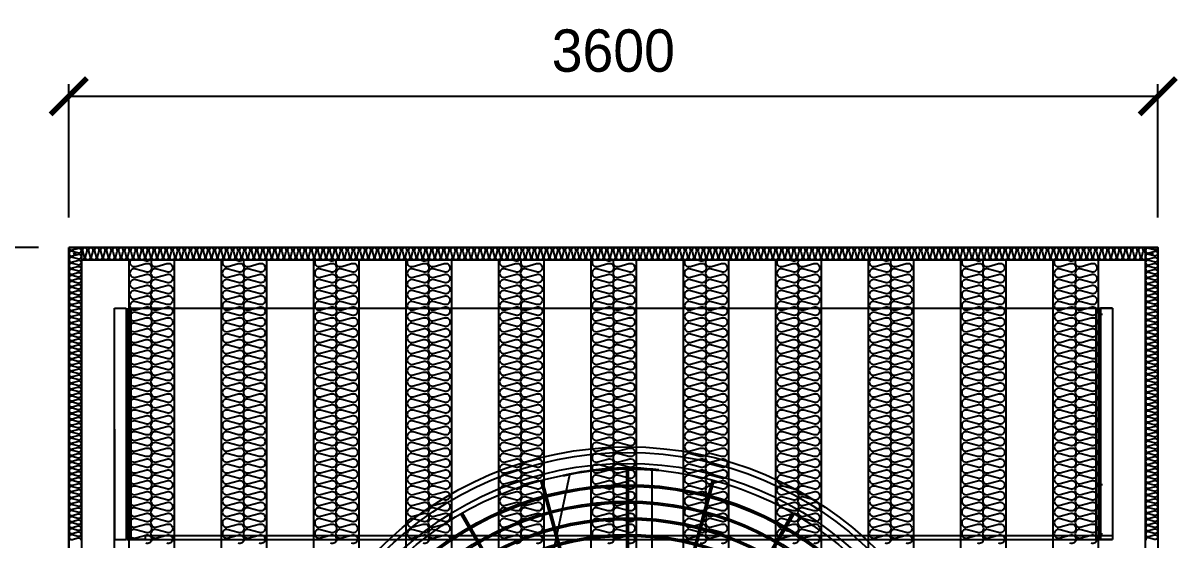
# Model space of a CAD drawing. Header units: millimetres. Extents: x 2113 to 34376, y 2901 to 25715.
# Drawn here: x 5467 to 9285, y 13500 to 15209 of the extents above; entities that cross this region are included whole.
import ezdxf

# ---------------------------------------------------------------- set-up
doc = ezdxf.new("R2010")
doc.units = ezdxf.units.MM
doc.linetypes.add('CENTER', pattern=[2, 1.25, -0.25, 0.25, -0.25])
doc.linetypes.add('HIDDEN', pattern=[0.375, 0.25, -0.125])
for name, color, linetype in [('center', 1, 'CENTER'), ('LINE', 7, 'Continuous'), ('SMS', 220, 'Continuous'), ('냉각탑', 4, 'Continuous'), ('냉각탑_dim', 1, 'Continuous'), ('숨은선', 5, 'HIDDEN')]:
    doc.layers.add(name, color=color, linetype=linetype)
doc.styles.add('HY울릉도L', font='')
doc.styles.get('HY울릉도L').set_extended_font_data('HY울릉도L')
doc.dimstyles.new('성지DIM', dxfattribs={"dimtxt": 3.5, "dimasz": 3, "dimexe": 1, "dimexo": 2.5, "dimgap": 2, "dimtad": 1, "dimdec": 0, "dimzin": 3, "dimdsep": 46, "dimtxsty": 'HY울릉도L', "dimblk": 'ARCHTICK', "dimcen": -2, "dimclrd": 256, "dimclre": 256, "dimclrt": 7, "dimadec": 0, "dimazin": 0, "dimtfac": 1, "dimtdec": 0, "dimtofl": 0, "dimtmove": 0, "dimatfit": 3, "dimfxl": 1, "dimtolj": 1, "dimtzin": 0, "dimlwe": -1, "dimarcsym": 0})

# ---------------------------------------------------------------- blocks, each defined once
blk = doc.blocks.new('_ArchTick')
at = {"color": 0, "linetype": 'ByBlock', "const_width": 0.15}
blk.add_lwpolyline([(-0.5, -0.5), (0.5, 0.5)], dxfattribs=at)
blk = doc.blocks.new('*D473')
at = {"layer": 'Defpoints', "color": 0, "transparency": 16777216}
for p in [(9218.3, 14967.3), (5618.5, 14466.8), (9218.3, 14466.8)]:
    blk.add_point(p, dxfattribs=at)
at = {"layer": '냉각탑_dim', "transparency": 16777216}
for p, q in [((5618.5, 14566.8), (5618.5, 15007.3)), ((9218.3, 14566.8), (9218.3, 15007.3))]:
    blk.add_line(p, q, dxfattribs=at)
at = {"layer": '냉각탑_dim', "lineweight": -2, "transparency": 16777216}
blk.add_line((5618.5, 14967.3), (9218.3, 14967.3), dxfattribs=at)
at = {"layer": '냉각탑_dim', "lineweight": -2, "transparency": 16777216, "xscale": 120, "yscale": 120, "zscale": 120, "rotation": 180}
blk.add_blockref('_ArchTick', (5618.5, 14967.3), dxfattribs=at)
at = {"layer": '냉각탑_dim', "lineweight": -2, "transparency": 16777216, "xscale": 120, "yscale": 120, "zscale": 120}
blk.add_blockref('_ArchTick', (9218.3, 14967.3), dxfattribs=at)
at = {"layer": '냉각탑_dim', "color": 7, "transparency": 16777216, "insert": (7418.4, 15117.3), "char_height": 140, "attachment_point": 5, "style": 'HY울릉도L'}
blk.add_mtext('\\A1;3600', dxfattribs=at)
blk = doc.blocks.new('*D477')
at = {"layer": 'Defpoints', "color": 0, "transparency": 16777216}
for p in [(4961.3, 14466.8), (5618.5, 14466.8), (5618.5, 10866.8)]:
    blk.add_point(p, dxfattribs=at)
at = {"layer": '냉각탑_dim', "transparency": 16777216}
for p, q in [((5518.5, 14466.8), (4921.3, 14466.8)), ((5518.5, 10866.8), (4921.3, 10866.8))]:
    blk.add_line(p, q, dxfattribs=at)
at = {"layer": '냉각탑_dim', "lineweight": -2, "transparency": 16777216}
blk.add_line((4961.3, 10866.8), (4961.3, 14466.8), dxfattribs=at)
at = {"layer": '냉각탑_dim', "lineweight": -2, "transparency": 16777216, "xscale": 120, "yscale": 120, "zscale": 120}
for p, rotation in [((4961.3, 14466.8), 90), ((4961.3, 10866.8), 270)]:
    blk.add_blockref('_ArchTick', p, dxfattribs=dict(at, rotation=rotation))
at = {"layer": '냉각탑_dim', "color": 7, "transparency": 16777216, "insert": (4811.3, 12666.8), "char_height": 140, "attachment_point": 5, "rotation": 90, "style": 'HY울릉도L'}
blk.add_mtext('\\A1;3600', dxfattribs=at)
blk = doc.blocks.new('A$C1FB73ED1')
for p, q in [((1277, 1342.9), (1277, 2480)), ((1283, 1342.9), (1283, 2480)), ((1260.8, 1340), (966.5, 2438.3)), ((1266.6, 1341.6), (972.3, 2439.9)), ((1293.4, 1341.6), (1587.7, 2439.9)), ((1299.2, 1340), (1593.5, 2438.3)), ((1245.9, 1333), (677.4, 2317.7)), ((1251.1, 1336), (682.6, 2320.7)), ((1308.9, 1336), (1877.4, 2320.7)), ((1314.1, 1333), (1882.6, 2317.7))]:
    blk.add_line(p, q)
for radius in [1280, 1260, 1220, 1200]:
    blk.add_circle((1280, 1280), radius)
at = {"ltscale": 5}
for radius in [1143, 1137, 1083, 1077, 1023, 1017, 963, 957]:
    blk.add_circle((1280, 1280), radius, dxfattribs=at)
at = {"layer": 'LINE', "color": 7}
for p, q in [((1368.2, 2477.5), (1368.2, 1567)), ((985.2, 2053.4), (1071.5, 2459.4))]:
    blk.add_line(p, q, dxfattribs=at)
for radius, start, end in [(1000, 83.5007, 103.4595), (998, 83.4876, 103.487)]:
    blk.add_arc((1280, 1483.4), radius, start, end, dxfattribs=at)
blk = doc.blocks.new('SP전면')
at = {"color": 7}
for p, q in [((31549.2, -80510.4), (31549.2, -83988.4)), ((31699.2, -80510.4), (31699.2, -83988.4))]:
    blk.add_line(p, q, dxfattribs=at)
at = {"layer": 'SMS', "color": 5}
for points in [[(31554.8, -80510.4, 0.686718), (31572.7, -80530.4), (31605.6, -80521.5, -0.524856), (31625.1, -80534.9, -0.524856), (31605.6, -80548.3), (31572.7, -80539.4, 1.449198), (31572.7, -80566.3), (31605.6, -80557.4, -0.524856), (31625.1, -80570.8, -0.524856), (31605.6, -80584.2), (31572.7, -80575.3, 1.449198), (31572.7, -80602.2), (31605.6, -80593.3, -0.524856), (31625.1, -80606.7, -0.524856), (31605.6, -80620.1), (31572.7, -80611.2, 1.449198), (31572.7, -80638.1), (31605.6, -80629.2, -0.524856), (31625.1, -80642.6, -0.524856), (31605.6, -80656.1), (31572.7, -80647.2, 1.449198), (31572.7, -80674), (31605.6, -80665.1, -0.524856), (31625.1, -80678.5, -0.524856), (31605.6, -80692), (31572.7, -80683.1, 1.449198), (31572.7, -80709.9), (31605.6, -80701, -0.524856), (31625.1, -80714.4, -0.524856), (31605.6, -80727.9), (31572.7, -80719, 1.449198), (31572.7, -80745.8), (31605.6, -80736.9, -0.524856), (31625.1, -80750.4, -0.524856), (31605.6, -80763.8), (31572.7, -80754.9, 1.449198), (31572.7, -80781.7), (31605.6, -80772.8, -0.524856), (31625.1, -80786.3, -0.524856), (31605.6, -80799.7), (31572.7, -80790.8, 1.449198), (31572.7, -80817.7), (31605.6, -80808.7, -0.524856), (31625.1, -80822.2, -0.524856), (31605.6, -80835.6), (31572.7, -80826.7, 1.449198), (31572.7, -80853.6), (31605.6, -80844.7, -0.524856), (31625.1, -80858.1, -0.524856), (31605.6, -80871.5), (31572.7, -80862.6, 1.449198), (31572.7, -80889.5), (31605.6, -80880.6, -0.524856), (31625.1, -80894, -0.524856), (31605.6, -80907.4), (31572.7, -80898.5, 1.449198), (31572.7, -80925.4), (31605.6, -80916.5, -0.524856), (31625.1, -80929.9, -0.524856), (31605.6, -80943.3), (31572.7, -80934.4, 1.449198), (31572.7, -80961.3), (31605.6, -80952.4, -0.524856), (31625.1, -80965.8, -0.524856), (31605.6, -80979.2), (31572.7, -80970.3, 1.449198), (31572.7, -80997.2), (31605.6, -80988.3, -0.524856), (31625.1, -81001.7, -0.524856), (31605.6, -81015.2), (31572.7, -81006.3, 1.449198), (31572.7, -81033.1), (31605.6, -81024.2, -0.524856), (31625.1, -81037.6, -0.524856), (31605.6, -81051.1), (31572.7, -81042.2, 1.449198), (31572.7, -81069), (31605.6, -81060.1, -0.524856), (31625.1, -81073.5, -0.524856), (31605.6, -81087), (31572.7, -81078.1, 1.449198), (31572.7, -81104.9), (31605.6, -81096, -0.524856), (31625.1, -81109.5, -0.524856), (31605.6, -81122.9), (31572.7, -81114, 1.449198), (31572.7, -81140.8), (31605.6, -81131.9, -0.524856), (31625.1, -81145.4, -0.524856), (31605.6, -81158.8), (31572.7, -81149.9, 1.449198), (31572.7, -81176.8), (31605.6, -81167.8, -0.524856), (31625.1, -81181.3, -0.524856), (31605.6, -81194.7), (31572.7, -81185.8, 1.449198), (31572.7, -81212.7), (31605.6, -81203.8, -0.524856), (31625.1, -81217.2, -0.524856), (31605.6, -81230.6), (31572.7, -81221.7, 1.449198), (31572.7, -81248.6), (31605.6, -81239.7, -0.524856), (31625.1, -81253.1, -0.524856), (31605.6, -81266.5), (31572.7, -81257.6, 1.449198), (31572.7, -81284.5), (31605.6, -81275.6, -0.524856), (31625.1, -81289, -0.524856), (31605.6, -81302.4), (31572.7, -81293.5, 1.449198), (31572.7, -81320.4), (31605.6, -81311.5, -0.524856), (31625.1, -81324.9, -0.417249), (31610.6, -81339.3)], [(31618, -80510.4, -0.259641), (31604.1, -80512.4), (31596.6, -80510.4)], [(31624.5, -80510.4, 0.686718), (31642.3, -80530.4), (31675.2, -80521.5, -0.524856), (31694.7, -80534.9, -0.524856), (31675.2, -80548.3), (31642.3, -80539.4, 1.449198), (31642.3, -80566.3), (31675.2, -80557.4, -0.524856), (31694.7, -80570.8, -0.524856), (31675.2, -80584.2), (31642.3, -80575.3, 1.449198), (31642.3, -80602.2), (31675.2, -80593.3, -0.524856), (31694.7, -80606.7, -0.524856), (31675.2, -80620.1), (31642.3, -80611.2, 1.449198), (31642.3, -80638.1), (31675.2, -80629.2, -0.524856), (31694.7, -80642.6, -0.524856), (31675.2, -80656.1), (31642.3, -80647.2, 1.449198), (31642.3, -80674), (31675.2, -80665.1, -0.524856), (31694.7, -80678.5, -0.524856), (31675.2, -80692), (31642.3, -80683.1, 1.449198), (31642.3, -80709.9), (31675.2, -80701, -0.524856), (31694.7, -80714.4, -0.524856), (31675.2, -80727.9), (31642.3, -80719, 1.449198), (31642.3, -80745.8), (31675.2, -80736.9, -0.524856), (31694.7, -80750.4, -0.524856), (31675.2, -80763.8), (31642.3, -80754.9, 1.449198), (31642.3, -80781.7), (31675.2, -80772.8, -0.524856), (31694.7, -80786.3, -0.524856), (31675.2, -80799.7), (31642.3, -80790.8, 1.449198), (31642.3, -80817.7), (31675.2, -80808.7, -0.524856), (31694.7, -80822.2, -0.524856), (31675.2, -80835.6), (31642.3, -80826.7, 1.449198), (31642.3, -80853.6), (31675.2, -80844.7, -0.524856), (31694.7, -80858.1, -0.524856), (31675.2, -80871.5), (31642.3, -80862.6, 1.449198), (31642.3, -80889.5), (31675.2, -80880.6, -0.524856), (31694.7, -80894, -0.524856), (31675.2, -80907.4), (31642.3, -80898.5, 1.449198), (31642.3, -80925.4), (31675.2, -80916.5, -0.524856), (31694.7, -80929.9, -0.524856), (31675.2, -80943.3), (31642.3, -80934.4, 1.449198), (31642.3, -80961.3), (31675.2, -80952.4, -0.524856), (31694.7, -80965.8, -0.524856), (31675.2, -80979.2), (31642.3, -80970.3, 1.449198), (31642.3, -80997.2), (31675.2, -80988.3, -0.524856), (31694.7, -81001.7, -0.524856), (31675.2, -81015.2), (31642.3, -81006.3, 1.449198), (31642.3, -81033.1), (31675.2, -81024.2, -0.524856), (31694.7, -81037.6, -0.524856), (31675.2, -81051.1), (31642.3, -81042.2, 1.449198), (31642.3, -81069), (31675.2, -81060.1, -0.524856), (31694.7, -81073.5, -0.524856), (31675.2, -81087), (31642.3, -81078.1, 1.449198), (31642.3, -81104.9), (31675.2, -81096, -0.524856), (31694.7, -81109.5, -0.524856), (31675.2, -81122.9), (31642.3, -81114, 1.449198), (31642.3, -81140.8), (31675.2, -81131.9, -0.524856), (31694.7, -81145.4, -0.524856), (31675.2, -81158.8), (31642.3, -81149.9, 1.449198), (31642.3, -81176.8), (31675.2, -81167.8, -0.524856), (31694.7, -81181.3, -0.524856), (31675.2, -81194.7), (31642.3, -81185.8, 1.449198), (31642.3, -81212.7), (31675.2, -81203.8, -0.524856), (31694.7, -81217.2, -0.524856), (31675.2, -81230.6), (31642.3, -81221.7, 1.449198), (31642.3, -81248.6), (31675.2, -81239.7, -0.524856), (31694.7, -81253.1, -0.524856), (31675.2, -81266.5), (31642.3, -81257.6, 1.449198), (31642.3, -81284.5), (31675.2, -81275.6, -0.524856), (31694.7, -81289, -0.524856), (31675.2, -81302.4), (31642.3, -81293.5, 1.449198), (31642.3, -81320.4), (31675.2, -81311.5, -0.524856), (31694.7, -81324.9, -0.417249), (31680.2, -81339.3)], [(31553.7, -81310.6, 0.446849), (31572.7, -81320.4), (31605.6, -81311.5, -0.524856), (31625.1, -81324.9, -0.524856), (31605.6, -81338.3), (31572.7, -81329.4, 1.449198), (31572.7, -81356.3), (31605.6, -81347.4, -0.524856), (31625.1, -81360.8, -0.524856), (31605.6, -81374.3), (31572.7, -81365.4, 1.449198), (31572.7, -81392.2), (31605.6, -81383.3, -0.524856), (31625.1, -81396.7, -0.524856), (31605.6, -81410.2), (31572.7, -81401.3, 1.449198), (31572.7, -81428.1), (31605.6, -81419.2, -0.524856), (31625.1, -81432.6, -0.524856), (31605.6, -81446.1)], [(31623.3, -81310.6, 0.446849), (31642.3, -81320.4), (31675.2, -81311.5, -0.524856), (31694.7, -81324.9, -0.524856), (31675.2, -81338.3), (31642.3, -81329.4, 1.449198), (31642.3, -81356.3), (31675.2, -81347.4, -0.524856), (31694.7, -81360.8, -0.524856), (31675.2, -81374.3), (31642.3, -81365.4, 1.449198), (31642.3, -81392.2), (31675.2, -81383.3, -0.524856), (31694.7, -81396.7, -0.524856), (31675.2, -81410.2), (31642.3, -81401.3, 1.449198), (31642.3, -81428.1), (31675.2, -81419.2, -0.524856), (31694.7, -81432.6, -0.524856), (31675.2, -81446.1)]]:
    blk.add_lwpolyline(points, format="xyb", dxfattribs=at)
blk = doc.blocks.new('3')
for p, q in [((8373.5, 14466.8), (5618.5, 14466.8)), ((5618.5, 14466.8), (5618.5, 10866.8)), ((5809.8, 14466.8), (9068.3, 14466.8)), ((8373.5, 14466.8), (9218.5, 14466.8)), ((9218.5, 14466.8), (9218.5, 10866.8)), ((5769.4, 14266.8), (5807.9, 14266.8)), ((5807.9, 14266.8), (5807.9, 13501.2)), ((5809.8, 14266.8), (5809.8, 13501.2)), ((5823.8, 14266.8), (5823.8, 13501.2)), ((5823.8, 14266.8), (9068.3, 14266.8)), ((9012.9, 14266.8), (9012.9, 13501.2)), ((9027, 14266.8), (9027, 13501.2)), ((9028.9, 14266.8), (9028.9, 13501.2)), ((9068.3, 14266.8), (9028.9, 14266.8)), ((9068.3, 14266.8), (9068.3, 13501.2)), ((5769.4, 13866.8), (5769.4, 13501.2)), ((5870.7, 13515.3), (9068.3, 13515.3)), ((5870.7, 13515.3), (5870.7, 13501.2)), ((5769.4, 13501.2), (5807.9, 13501.2)), ((5809.8, 13501.2), (9068.3, 13501.2)), ((5823.8, 13503.1), (5870.7, 13503.1)), ((9068.3, 13501.2), (9028.9, 13501.2))]:
    blk.add_line(p, q)
at = {"color": 7}
for p, q in [((5618.5, 14466.8), (8373.5, 14466.8)), ((5618.5, 14466.8), (5618.5, 10866.8)), ((5660.5, 14466.8), (5660.5, 10946.8)), ((9218.5, 14466.8), (8373.5, 14466.8)), ((9176.5, 14466.8), (9176.5, 10946.8)), ((9218.5, 14466.8), (9218.5, 10866.8)), ((9176.5, 14424.8), (5660.5, 14424.8))]:
    blk.add_line(p, q, dxfattribs=at)
at = {"ltscale": 500, "elevation": 0}
blk.add_lwpolyline([(5618.5, 14466.8), (9218.3, 14466.8), (9218.3, 10866.8), (5618.5, 10866.8)], close=True, dxfattribs=at)
for centre in [(5638.5, 14446.8), (9198.5, 14446.8)]:
    blk.add_circle(centre, 3)
at = {"layer": 'center'}
for p, q in [((9019.1, 14247.2), (9035, 14247.2)), ((9019.1, 13684), (9035, 13684)), ((9019.1, 13520.9), (9035, 13520.9))]:
    blk.add_line(p, q, dxfattribs=at)
at = {"layer": 'SMS', "color": 5, "elevation": 0}
for points in [[(5621.5, 14461.5, 0.310202), (5630.3, 14459.3), (5648.6, 14464.3, -0.524856), (5659.4, 14456.8, -0.524856), (5648.6, 14449.4), (5630.3, 14454.3, 1.449198), (5630.3, 14439.4), (5648.6, 14444.3, -0.524856), (5659.4, 14436.9, -0.524856), (5648.6, 14429.4), (5630.3, 14434.4, 1.449198), (5630.3, 14419.4), (5648.6, 14424.4, -0.524856), (5659.4, 14416.9, -0.417249), (5651.3, 14408.9)], [(6088.3, 14465.6, 0.446849), (6082.8, 14455.1), (6087.7, 14436.8, -0.524856), (6080.3, 14426, -0.524856), (6072.8, 14436.8), (6077.8, 14455.1, 1.449198), (6062.8, 14455.1), (6067.8, 14436.8, -0.524856), (6060.3, 14426, -0.524856), (6052.9, 14436.8), (6057.8, 14455.1, 1.449198), (6042.9, 14455.1), (6047.8, 14436.8, -0.524856), (6040.4, 14426, -0.524856), (6032.9, 14436.8), (6037.9, 14455.1, 1.449198), (6022.9, 14455.1), (6027.9, 14436.8, -0.524856), (6020.4, 14426, -0.524856), (6013, 14436.8), (6017.9, 14455.1, 1.449198), (6003, 14455.1), (6007.9, 14436.8, -0.524856), (6000.5, 14426, -0.524856), (5993, 14436.8), (5998, 14455.1, 1.449198), (5983, 14455.1), (5988, 14436.8, -0.524856), (5980.5, 14426, -0.524856), (5973.1, 14436.8), (5978, 14455.1, 1.449198), (5963.1, 14455.1), (5968, 14436.8, -0.524856), (5960.6, 14426, -0.524856), (5953.1, 14436.8), (5958.1, 14455.1, 1.449198), (5943.1, 14455.1), (5948.1, 14436.8, -0.524856), (5940.6, 14426, -0.524856), (5933.2, 14436.8), (5938.1, 14455.1, 1.449198), (5923.2, 14455.1), (5928.1, 14436.8, -0.524856), (5920.7, 14426, -0.524856), (5913.2, 14436.8), (5918.2, 14455.1, 1.449198), (5903.2, 14455.1), (5908.2, 14436.8, -0.524856), (5900.7, 14426, -0.524856), (5893.3, 14436.8), (5898.2, 14455.1, 1.449198), (5883.3, 14455.1), (5888.2, 14436.8, -0.524856), (5880.8, 14426, -0.524856), (5873.3, 14436.8), (5878.3, 14455.1, 1.449198), (5863.3, 14455.1), (5868.3, 14436.8, -0.524856), (5860.8, 14426, -0.524856), (5853.4, 14436.8), (5858.3, 14455.1, 1.449198), (5843.4, 14455.1), (5848.3, 14436.8, -0.524856), (5840.9, 14426, -0.524856), (5833.4, 14436.8), (5838.4, 14455.1, 1.449198), (5823.4, 14455.1), (5828.4, 14436.8, -0.524856), (5820.9, 14426, -0.524856), (5813.5, 14436.8), (5818.4, 14455.1, 1.449198), (5803.5, 14455.1), (5808.4, 14436.8, -0.524856), (5801, 14426, -0.524856), (5793.5, 14436.8), (5798.5, 14455.1, 1.449198), (5783.5, 14455.1), (5788.5, 14436.8, -0.524856), (5781, 14426, -0.524856), (5773.6, 14436.8), (5778.5, 14455.1, 1.449198), (5763.6, 14455.1), (5768.5, 14436.8, -0.524856), (5761.1, 14426, -0.524856), (5753.6, 14436.8), (5758.6, 14455.1, 1.449198), (5743.6, 14455.1), (5748.6, 14436.8, -0.524856), (5741.1, 14426, -0.524856), (5733.7, 14436.8), (5738.6, 14455.1, 1.449198), (5723.7, 14455.1), (5728.6, 14436.8, -0.524856), (5721.2, 14426, -0.524856), (5713.7, 14436.8), (5718.7, 14455.1, 1.449198), (5703.7, 14455.1), (5708.7, 14436.8, -0.524856), (5701.2, 14426, -0.524856), (5693.8, 14436.8), (5698.7, 14455.1, 1.449198), (5683.8, 14455.1), (5688.7, 14436.8, -0.524856), (5681.3, 14426, -0.524856), (5673.8, 14436.8), (5678.8, 14455.1, 1.449198), (5663.8, 14455.1), (5668.8, 14436.8, -0.524856), (5661.3, 14426, -0.025619), (5660.5, 14426, -0.025619)], [(6666.8, 14465.6, 0.446849), (6661.3, 14455.1), (6666.3, 14436.8, -0.524856), (6658.8, 14426, -0.524856), (6651.4, 14436.8), (6656.3, 14455.1, 1.449198), (6641.4, 14455.1), (6646.3, 14436.8, -0.524856), (6638.9, 14426, -0.524856), (6631.4, 14436.8), (6636.4, 14455.1, 1.449198), (6621.4, 14455.1), (6626.4, 14436.8, -0.524856), (6618.9, 14426, -0.524856), (6611.5, 14436.8), (6616.4, 14455.1, 1.449198), (6601.5, 14455.1), (6606.4, 14436.8, -0.524856), (6599, 14426, -0.524856), (6591.5, 14436.8), (6596.5, 14455.1, 1.449198), (6581.5, 14455.1), (6586.5, 14436.8, -0.524856), (6579, 14426, -0.524856), (6571.6, 14436.8), (6576.5, 14455.1, 1.449198), (6561.6, 14455.1), (6566.5, 14436.8, -0.524856), (6559.1, 14426, -0.524856), (6551.6, 14436.8), (6556.6, 14455.1, 1.449198), (6541.6, 14455.1), (6546.6, 14436.8, -0.524856), (6539.1, 14426, -0.524856), (6531.7, 14436.8), (6536.6, 14455.1, 1.449198), (6521.7, 14455.1), (6526.6, 14436.8, -0.524856), (6519.2, 14426, -0.524856), (6511.7, 14436.8), (6516.7, 14455.1, 1.449198), (6501.7, 14455.1), (6506.7, 14436.8, -0.524856), (6499.2, 14426, -0.524856), (6491.8, 14436.8), (6496.7, 14455.1, 1.449198), (6481.8, 14455.1), (6486.7, 14436.8, -0.524856), (6479.3, 14426, -0.524856), (6471.8, 14436.8), (6476.8, 14455.1, 1.449198), (6461.8, 14455.1), (6466.8, 14436.8, -0.524856), (6459.3, 14426, -0.524856), (6451.9, 14436.8), (6456.8, 14455.1, 1.449198), (6441.9, 14455.1), (6446.8, 14436.8, -0.524856), (6439.4, 14426, -0.524856), (6431.9, 14436.8), (6436.9, 14455.1, 1.449198), (6421.9, 14455.1), (6426.9, 14436.8, -0.524856), (6419.4, 14426, -0.524856), (6412, 14436.8), (6416.9, 14455.1, 1.449198), (6402, 14455.1), (6406.9, 14436.8, -0.524856), (6399.5, 14426, -0.524856), (6392, 14436.8), (6397, 14455.1, 1.449198), (6382, 14455.1), (6387, 14436.8, -0.524856), (6379.5, 14426, -0.524856), (6372.1, 14436.8), (6377, 14455.1, 1.449198), (6362.1, 14455.1), (6367, 14436.8, -0.524856), (6359.6, 14426, -0.524856), (6352.1, 14436.8), (6357.1, 14455.1, 1.449198), (6342.1, 14455.1), (6347.1, 14436.8, -0.524856), (6339.6, 14426, -0.524856), (6332.2, 14436.8), (6337.1, 14455.1, 1.449198), (6322.2, 14455.1), (6327.1, 14436.8, -0.524856), (6319.7, 14426, -0.524856), (6312.2, 14436.8), (6317.2, 14455.1, 1.449198), (6302.2, 14455.1), (6307.2, 14436.8, -0.524856), (6299.7, 14426, -0.524856), (6292.3, 14436.8), (6297.2, 14455.1, 1.449198), (6282.3, 14455.1), (6287.2, 14436.8, -0.524856), (6279.8, 14426, -0.524856), (6272.3, 14436.8), (6277.3, 14455.1, 1.449198), (6262.3, 14455.1), (6267.3, 14436.8, -0.524856), (6259.8, 14426, -0.524856), (6252.4, 14436.8), (6257.3, 14455.1, 1.449198), (6242.4, 14455.1), (6247.3, 14436.8, -0.524856), (6239.9, 14426, -0.524856), (6232.4, 14436.8), (6237.4, 14455.1, 1.449198), (6222.4, 14455.1), (6227.4, 14436.8, -0.524856), (6219.9, 14426, -0.524856), (6212.5, 14436.8), (6217.4, 14455.1, 1.449198), (6202.5, 14455.1), (6207.4, 14436.8, -0.524856), (6200, 14426, -0.524856), (6192.5, 14436.8), (6197.5, 14455.1, 1.449198), (6182.5, 14455.1), (6187.5, 14436.8, -0.524856), (6180, 14426, -0.524856), (6172.6, 14436.8), (6177.5, 14455.1, 1.449198), (6162.6, 14455.1), (6167.5, 14436.8, -0.524856), (6160.1, 14426, -0.524856), (6152.6, 14436.8), (6157.6, 14455.1, 1.449198), (6142.6, 14455.1), (6147.6, 14436.8, -0.524856), (6140.1, 14426, -0.524856), (6132.7, 14436.8), (6137.6, 14455.1, 1.449198), (6122.7, 14455.1), (6127.6, 14436.8, -0.524856), (6120.2, 14426, -0.524856), (6112.7, 14436.8), (6117.7, 14455.1, 1.449198), (6102.7, 14455.1), (6107.7, 14436.8, -0.524856), (6100.2, 14426, -0.524856), (6092.8, 14436.8), (6097.7, 14455.1, 1.449198), (6082.8, 14455.1), (6087.7, 14436.8, -0.524856), (6080.3, 14426, -0.417249), (6072.3, 14434.1)], [(7245.4, 14465.6, 0.446849), (7239.9, 14455.1), (7244.8, 14436.8, -0.524856), (7237.4, 14426, -0.524856), (7229.9, 14436.8), (7234.9, 14455.1, 1.449198), (7219.9, 14455.1), (7224.9, 14436.8, -0.524856), (7217.4, 14426, -0.524856), (7210, 14436.8), (7214.9, 14455.1, 1.449198), (7200, 14455.1), (7204.9, 14436.8, -0.524856), (7197.5, 14426, -0.524856), (7190, 14436.8), (7195, 14455.1, 1.449198), (7180, 14455.1), (7185, 14436.8, -0.524856), (7177.5, 14426, -0.524856), (7170.1, 14436.8), (7175, 14455.1, 1.449198), (7160.1, 14455.1), (7165, 14436.8, -0.524856), (7157.6, 14426, -0.524856), (7150.1, 14436.8), (7155.1, 14455.1, 1.449198), (7140.1, 14455.1), (7145.1, 14436.8, -0.524856), (7137.6, 14426, -0.524856), (7130.2, 14436.8), (7135.1, 14455.1, 1.449198), (7120.2, 14455.1), (7125.1, 14436.8, -0.524856), (7117.7, 14426, -0.524856), (7110.2, 14436.8), (7115.2, 14455.1, 1.449198), (7100.2, 14455.1), (7105.2, 14436.8, -0.524856), (7097.7, 14426, -0.524856), (7090.3, 14436.8), (7095.2, 14455.1, 1.449198), (7080.3, 14455.1), (7085.2, 14436.8, -0.524856), (7077.8, 14426, -0.524856), (7070.3, 14436.8), (7075.3, 14455.1, 1.449198), (7060.3, 14455.1), (7065.3, 14436.8, -0.524856), (7057.8, 14426, -0.524856), (7050.4, 14436.8), (7055.3, 14455.1, 1.449198), (7040.4, 14455.1), (7045.3, 14436.8, -0.524856), (7037.9, 14426, -0.524856), (7030.4, 14436.8), (7035.4, 14455.1, 1.449198), (7020.4, 14455.1), (7025.4, 14436.8, -0.524856), (7017.9, 14426, -0.524856), (7010.5, 14436.8), (7015.4, 14455.1, 1.449198), (7000.5, 14455.1), (7005.4, 14436.8, -0.524856), (6998, 14426, -0.524856), (6990.5, 14436.8), (6995.5, 14455.1, 1.449198), (6980.5, 14455.1), (6985.5, 14436.8, -0.524856), (6978, 14426, -0.524856), (6970.6, 14436.8), (6975.5, 14455.1, 1.449198), (6960.6, 14455.1), (6965.5, 14436.8, -0.524856), (6958.1, 14426, -0.524856), (6950.6, 14436.8), (6955.6, 14455.1, 1.449198), (6940.6, 14455.1), (6945.6, 14436.8, -0.524856), (6938.1, 14426, -0.524856), (6930.7, 14436.8), (6935.6, 14455.1, 1.449198), (6920.7, 14455.1), (6925.6, 14436.8, -0.524856), (6918.2, 14426, -0.524856), (6910.7, 14436.8), (6915.7, 14455.1, 1.449198), (6900.7, 14455.1), (6905.7, 14436.8, -0.524856), (6898.2, 14426, -0.524856), (6890.8, 14436.8), (6895.7, 14455.1, 1.449198), (6880.8, 14455.1), (6885.7, 14436.8, -0.524856), (6878.3, 14426, -0.524856), (6870.8, 14436.8), (6875.8, 14455.1, 1.449198), (6860.8, 14455.1), (6865.8, 14436.8, -0.524856), (6858.3, 14426, -0.524856), (6850.9, 14436.8), (6855.8, 14455.1, 1.449198), (6840.9, 14455.1), (6845.8, 14436.8, -0.524856), (6838.4, 14426, -0.524856), (6830.9, 14436.8), (6835.9, 14455.1, 1.449198), (6820.9, 14455.1), (6825.9, 14436.8, -0.524856), (6818.4, 14426, -0.524856), (6811, 14436.8), (6815.9, 14455.1, 1.449198), (6801, 14455.1), (6805.9, 14436.8, -0.524856), (6798.5, 14426, -0.524856), (6791, 14436.8), (6796, 14455.1, 1.449198), (6781, 14455.1), (6786, 14436.8, -0.524856), (6778.5, 14426, -0.524856), (6771.1, 14436.8), (6776, 14455.1, 1.449198), (6761.1, 14455.1), (6766, 14436.8, -0.524856), (6758.6, 14426, -0.524856), (6751.1, 14436.8), (6756.1, 14455.1, 1.449198), (6741.1, 14455.1), (6746.1, 14436.8, -0.524856), (6738.6, 14426, -0.524856), (6731.2, 14436.8), (6736.1, 14455.1, 1.449198), (6721.2, 14455.1), (6726.1, 14436.8, -0.524856), (6718.7, 14426, -0.524856), (6711.2, 14436.8), (6716.2, 14455.1, 1.449198), (6701.2, 14455.1), (6706.2, 14436.8, -0.524856), (6698.7, 14426, -0.524856), (6691.3, 14436.8), (6696.2, 14455.1, 1.449198), (6681.3, 14455.1), (6686.2, 14436.8, -0.524856), (6678.8, 14426, -0.524856), (6671.3, 14436.8), (6676.3, 14455.1, 1.449198), (6661.3, 14455.1), (6666.3, 14436.8, -0.524856), (6658.8, 14426, -0.417249), (6650.8, 14434.1)], [(7823.9, 14465.6, 0.446849), (7818.4, 14455.1), (7823.4, 14436.8, -0.524856), (7815.9, 14426, -0.524856), (7808.5, 14436.8), (7813.4, 14455.1, 1.449198), (7798.5, 14455.1), (7803.4, 14436.8, -0.524856), (7796, 14426, -0.524856), (7788.5, 14436.8), (7793.5, 14455.1, 1.449198), (7778.5, 14455.1), (7783.5, 14436.8, -0.524856), (7776, 14426, -0.524856), (7768.6, 14436.8), (7773.5, 14455.1, 1.449198), (7758.6, 14455.1), (7763.5, 14436.8, -0.524856), (7756.1, 14426, -0.524856), (7748.6, 14436.8), (7753.6, 14455.1, 1.449198), (7738.6, 14455.1), (7743.6, 14436.8, -0.524856), (7736.1, 14426, -0.524856), (7728.7, 14436.8), (7733.6, 14455.1, 1.449198), (7718.7, 14455.1), (7723.6, 14436.8, -0.524856), (7716.2, 14426, -0.524856), (7708.7, 14436.8), (7713.7, 14455.1, 1.449198), (7698.7, 14455.1), (7703.7, 14436.8, -0.524856), (7696.2, 14426, -0.524856), (7688.8, 14436.8), (7693.7, 14455.1, 1.449198), (7678.8, 14455.1), (7683.7, 14436.8, -0.524856), (7676.3, 14426, -0.524856), (7668.8, 14436.8), (7673.8, 14455.1, 1.449198), (7658.8, 14455.1), (7663.8, 14436.8, -0.524856), (7656.3, 14426, -0.524856), (7648.9, 14436.8), (7653.8, 14455.1, 1.449198), (7638.9, 14455.1), (7643.8, 14436.8, -0.524856), (7636.4, 14426, -0.524856), (7628.9, 14436.8), (7633.9, 14455.1, 1.449198), (7618.9, 14455.1), (7623.9, 14436.8, -0.524856), (7616.4, 14426, -0.524856), (7609, 14436.8), (7613.9, 14455.1, 1.449198), (7599, 14455.1), (7603.9, 14436.8, -0.524856), (7596.5, 14426, -0.524856), (7589, 14436.8), (7594, 14455.1, 1.449198), (7579, 14455.1), (7584, 14436.8, -0.524856), (7576.5, 14426, -0.524856), (7569.1, 14436.8), (7574, 14455.1, 1.449198), (7559.1, 14455.1), (7564, 14436.8, -0.524856), (7556.6, 14426, -0.524856), (7549.1, 14436.8), (7554.1, 14455.1, 1.449198), (7539.1, 14455.1), (7544.1, 14436.8, -0.524856), (7536.6, 14426, -0.524856), (7529.2, 14436.8), (7534.1, 14455.1, 1.449198), (7519.2, 14455.1), (7524.1, 14436.8, -0.524856), (7516.7, 14426, -0.524856), (7509.2, 14436.8), (7514.2, 14455.1, 1.449198), (7499.2, 14455.1), (7504.2, 14436.8, -0.524856), (7496.7, 14426, -0.524856), (7489.3, 14436.8), (7494.2, 14455.1, 1.449198), (7479.3, 14455.1), (7484.2, 14436.8, -0.524856), (7476.8, 14426, -0.524856), (7469.3, 14436.8), (7474.3, 14455.1, 1.449198), (7459.3, 14455.1), (7464.3, 14436.8, -0.524856), (7456.8, 14426, -0.524856), (7449.4, 14436.8), (7454.3, 14455.1, 1.449198), (7439.4, 14455.1), (7444.3, 14436.8, -0.524856), (7436.9, 14426, -0.524856), (7429.4, 14436.8), (7434.4, 14455.1, 1.449198), (7419.4, 14455.1), (7424.4, 14436.8, -0.524856), (7416.9, 14426, -0.524856), (7409.5, 14436.8), (7414.4, 14455.1, 1.449198), (7399.5, 14455.1), (7404.4, 14436.8, -0.524856), (7397, 14426, -0.524856), (7389.5, 14436.8), (7394.5, 14455.1, 1.449198), (7379.5, 14455.1), (7384.5, 14436.8, -0.524856), (7377, 14426, -0.524856), (7369.6, 14436.8), (7374.5, 14455.1, 1.449198), (7359.6, 14455.1), (7364.5, 14436.8, -0.524856), (7357.1, 14426, -0.524856), (7349.6, 14436.8), (7354.6, 14455.1, 1.449198), (7339.6, 14455.1), (7344.6, 14436.8, -0.524856), (7337.1, 14426, -0.524856), (7329.7, 14436.8), (7334.6, 14455.1, 1.449198), (7319.7, 14455.1), (7324.6, 14436.8, -0.524856), (7317.2, 14426, -0.524856), (7309.7, 14436.8), (7314.7, 14455.1, 1.449198), (7299.7, 14455.1), (7304.7, 14436.8, -0.524856), (7297.2, 14426, -0.524856), (7289.8, 14436.8), (7294.7, 14455.1, 1.449198), (7279.8, 14455.1), (7284.7, 14436.8, -0.524856), (7277.3, 14426, -0.524856), (7269.8, 14436.8), (7274.8, 14455.1, 1.449198), (7259.8, 14455.1), (7264.8, 14436.8, -0.524856), (7257.3, 14426, -0.524856), (7249.9, 14436.8), (7254.8, 14455.1, 1.449198), (7239.9, 14455.1), (7244.8, 14436.8, -0.524856), (7237.4, 14426, -0.417249), (7229.4, 14434.1)], [(8402.5, 14465.6, 0.446849), (8397, 14455.1), (8401.9, 14436.8, -0.524856), (8394.5, 14426, -0.524856), (8387, 14436.8), (8392, 14455.1, 1.449198), (8377, 14455.1), (8382, 14436.8, -0.524856), (8374.5, 14426, -0.524856), (8367.1, 14436.8), (8372, 14455.1, 1.449198), (8357.1, 14455.1), (8362, 14436.8, -0.524856), (8354.6, 14426, -0.524856), (8347.1, 14436.8), (8352.1, 14455.1, 1.449198), (8337.1, 14455.1), (8342.1, 14436.8, -0.524856), (8334.6, 14426, -0.524856), (8327.2, 14436.8), (8332.1, 14455.1, 1.449198), (8317.2, 14455.1), (8322.1, 14436.8, -0.524856), (8314.7, 14426, -0.524856), (8307.2, 14436.8), (8312.2, 14455.1, 1.449198), (8297.2, 14455.1), (8302.2, 14436.8, -0.524856), (8294.7, 14426, -0.524856), (8287.3, 14436.8), (8292.2, 14455.1, 1.449198), (8277.3, 14455.1), (8282.2, 14436.8, -0.524856), (8274.8, 14426, -0.524856), (8267.3, 14436.8), (8272.3, 14455.1, 1.449198), (8257.3, 14455.1), (8262.3, 14436.8, -0.524856), (8254.8, 14426, -0.524856), (8247.4, 14436.8), (8252.3, 14455.1, 1.449198), (8237.4, 14455.1), (8242.3, 14436.8, -0.524856), (8234.9, 14426, -0.524856), (8227.4, 14436.8), (8232.4, 14455.1, 1.449198), (8217.4, 14455.1), (8222.4, 14436.8, -0.524856), (8214.9, 14426, -0.524856), (8207.5, 14436.8), (8212.4, 14455.1, 1.449198), (8197.5, 14455.1), (8202.4, 14436.8, -0.524856), (8195, 14426, -0.524856), (8187.5, 14436.8), (8192.5, 14455.1, 1.449198), (8177.5, 14455.1), (8182.5, 14436.8, -0.524856), (8175, 14426, -0.524856), (8167.6, 14436.8), (8172.5, 14455.1, 1.449198), (8157.6, 14455.1), (8162.5, 14436.8, -0.524856), (8155.1, 14426, -0.524856), (8147.6, 14436.8), (8152.6, 14455.1, 1.449198), (8137.6, 14455.1), (8142.6, 14436.8, -0.524856), (8135.1, 14426, -0.524856), (8127.7, 14436.8), (8132.6, 14455.1, 1.449198), (8117.7, 14455.1), (8122.6, 14436.8, -0.524856), (8115.2, 14426, -0.524856), (8107.7, 14436.8), (8112.7, 14455.1, 1.449198), (8097.7, 14455.1), (8102.7, 14436.8, -0.524856), (8095.2, 14426, -0.524856), (8087.8, 14436.8), (8092.7, 14455.1, 1.449198), (8077.8, 14455.1), (8082.7, 14436.8, -0.524856), (8075.3, 14426, -0.524856), (8067.8, 14436.8), (8072.8, 14455.1, 1.449198), (8057.8, 14455.1), (8062.8, 14436.8, -0.524856), (8055.3, 14426, -0.524856), (8047.9, 14436.8), (8052.8, 14455.1, 1.449198), (8037.9, 14455.1), (8042.8, 14436.8, -0.524856), (8035.4, 14426, -0.524856), (8027.9, 14436.8), (8032.9, 14455.1, 1.449198), (8017.9, 14455.1), (8022.9, 14436.8, -0.524856), (8015.4, 14426, -0.524856), (8008, 14436.8), (8012.9, 14455.1, 1.449198), (7998, 14455.1), (8002.9, 14436.8, -0.524856), (7995.5, 14426, -0.524856), (7988, 14436.8), (7993, 14455.1, 1.449198), (7978, 14455.1), (7983, 14436.8, -0.524856), (7975.5, 14426, -0.524856), (7968.1, 14436.8), (7973, 14455.1, 1.449198), (7958.1, 14455.1), (7963, 14436.8, -0.524856), (7955.6, 14426, -0.524856), (7948.1, 14436.8), (7953.1, 14455.1, 1.449198), (7938.1, 14455.1), (7943.1, 14436.8, -0.524856), (7935.6, 14426, -0.524856), (7928.2, 14436.8), (7933.1, 14455.1, 1.449198), (7918.2, 14455.1), (7923.1, 14436.8, -0.524856), (7915.7, 14426, -0.524856), (7908.2, 14436.8), (7913.2, 14455.1, 1.449198), (7898.2, 14455.1), (7903.2, 14436.8, -0.524856), (7895.7, 14426, -0.524856), (7888.3, 14436.8), (7893.2, 14455.1, 1.449198), (7878.3, 14455.1), (7883.2, 14436.8, -0.524856), (7875.8, 14426, -0.524856), (7868.3, 14436.8), (7873.3, 14455.1, 1.449198), (7858.3, 14455.1), (7863.3, 14436.8, -0.524856), (7855.8, 14426, -0.524856), (7848.4, 14436.8), (7853.3, 14455.1, 1.449198), (7838.4, 14455.1), (7843.3, 14436.8, -0.524856), (7835.9, 14426, -0.524856), (7828.4, 14436.8), (7833.4, 14455.1, 1.449198), (7818.4, 14455.1), (7823.4, 14436.8, -0.524856), (7815.9, 14426, -0.417249), (7807.9, 14434.1)], [(8877.6, 14427.3, -0.144343), (8873.3, 14426, -0.524856), (8865.8, 14436.8), (8870.8, 14455.1, 1.449198), (8855.8, 14455.1), (8860.8, 14436.8, -0.524856), (8853.3, 14426, -0.524856), (8845.9, 14436.8), (8850.8, 14455.1, 1.449198), (8835.9, 14455.1), (8840.8, 14436.8, -0.524856), (8833.4, 14426, -0.524856), (8825.9, 14436.8), (8830.9, 14455.1, 1.449198), (8815.9, 14455.1), (8820.9, 14436.8, -0.524856), (8813.4, 14426, -0.524856), (8806, 14436.8), (8810.9, 14455.1, 1.449198), (8796, 14455.1), (8800.9, 14436.8, -0.524856), (8793.5, 14426, -0.524856), (8786, 14436.8), (8791, 14455.1, 1.449198), (8776, 14455.1), (8781, 14436.8, -0.524856), (8773.5, 14426, -0.524856), (8766.1, 14436.8), (8771, 14455.1, 1.449198), (8756.1, 14455.1), (8761, 14436.8, -0.524856), (8753.6, 14426, -0.524856), (8746.1, 14436.8), (8751.1, 14455.1, 1.449198), (8736.1, 14455.1), (8741.1, 14436.8, -0.524856), (8733.6, 14426, -0.524856), (8726.2, 14436.8), (8731.1, 14455.1, 1.449198), (8716.2, 14455.1), (8721.1, 14436.8, -0.524856), (8713.7, 14426, -0.524856), (8706.2, 14436.8), (8711.2, 14455.1, 1.449198), (8696.2, 14455.1), (8701.2, 14436.8, -0.524856), (8693.7, 14426, -0.524856), (8686.3, 14436.8), (8691.2, 14455.1, 1.449198), (8676.3, 14455.1), (8681.2, 14436.8, -0.524856), (8673.8, 14426, -0.524856), (8666.3, 14436.8), (8671.3, 14455.1, 1.449198), (8656.3, 14455.1), (8661.3, 14436.8, -0.524856), (8653.8, 14426, -0.524856), (8646.4, 14436.8), (8651.3, 14455.1, 1.449198), (8636.4, 14455.1), (8641.3, 14436.8, -0.524856), (8633.9, 14426, -0.524856), (8626.4, 14436.8), (8631.4, 14455.1, 1.449198), (8616.4, 14455.1), (8621.4, 14436.8, -0.524856), (8613.9, 14426, -0.524856), (8606.5, 14436.8), (8611.4, 14455.1, 1.449198), (8596.5, 14455.1), (8601.4, 14436.8, -0.524856), (8594, 14426, -0.524856), (8586.5, 14436.8), (8591.5, 14455.1, 1.449198), (8576.5, 14455.1), (8581.5, 14436.8, -0.524856), (8574, 14426, -0.524856), (8566.6, 14436.8), (8571.5, 14455.1, 1.449198), (8556.6, 14455.1), (8561.5, 14436.8, -0.524856), (8554.1, 14426, -0.524856), (8546.6, 14436.8), (8551.6, 14455.1, 1.449198), (8536.6, 14455.1), (8541.6, 14436.8, -0.524856), (8534.1, 14426, -0.524856), (8526.7, 14436.8), (8531.6, 14455.1, 1.449198), (8516.7, 14455.1), (8521.6, 14436.8, -0.524856), (8514.2, 14426, -0.524856), (8506.7, 14436.8), (8511.7, 14455.1, 1.449198), (8496.7, 14455.1), (8501.7, 14436.8, -0.524856), (8494.2, 14426, -0.524856), (8486.8, 14436.8), (8491.7, 14455.1, 1.449198), (8476.8, 14455.1), (8481.7, 14436.8, -0.524856), (8474.3, 14426, -0.524856), (8466.8, 14436.8), (8471.8, 14455.1, 1.449198), (8456.8, 14455.1), (8461.8, 14436.8, -0.524856), (8454.3, 14426, -0.524856), (8446.9, 14436.8), (8451.8, 14455.1, 1.449198), (8436.9, 14455.1), (8441.8, 14436.8, -0.524856), (8434.4, 14426, -0.524856), (8426.9, 14436.8), (8431.9, 14455.1, 1.449198), (8416.9, 14455.1), (8421.9, 14436.8, -0.524856), (8414.4, 14426, -0.524856), (8407, 14436.8), (8411.9, 14455.1, 1.449198), (8397, 14455.1), (8401.9, 14436.8, -0.524856), (8394.5, 14426, -0.417249), (8386.5, 14434.1)], [(9176.5, 14427.1, -0.131401), (9172.5, 14426, -0.524856), (9165.1, 14436.8), (9170, 14455.1, 1.449198), (9155.1, 14455.1), (9160, 14436.8, -0.524856), (9152.6, 14426, -0.524856), (9145.1, 14436.8), (9150.1, 14455.1, 1.449198), (9135.1, 14455.1), (9140.1, 14436.8, -0.524856), (9132.6, 14426, -0.524856), (9125.2, 14436.8), (9130.1, 14455.1, 1.449198), (9115.2, 14455.1), (9120.1, 14436.8, -0.524856), (9112.7, 14426, -0.524856), (9105.2, 14436.8), (9110.2, 14455.1, 1.449198), (9095.2, 14455.1), (9100.2, 14436.8, -0.524856), (9092.7, 14426, -0.524856), (9085.3, 14436.8), (9090.2, 14455.1, 1.449198), (9075.3, 14455.1), (9080.2, 14436.8, -0.524856), (9072.8, 14426, -0.524856), (9065.3, 14436.8), (9070.3, 14455.1, 1.449198), (9055.3, 14455.1), (9060.3, 14436.8, -0.524856), (9052.8, 14426, -0.524856), (9045.4, 14436.8), (9050.3, 14455.1, 1.449198), (9035.4, 14455.1), (9040.3, 14436.8, -0.524856), (9032.9, 14426, -0.524856), (9025.4, 14436.8), (9030.4, 14455.1, 1.449198), (9015.4, 14455.1), (9020.4, 14436.8, -0.524856), (9012.9, 14426, -0.524856), (9005.5, 14436.8), (9010.4, 14455.1, 1.449198), (8995.5, 14455.1), (9000.4, 14436.8, -0.524856), (8993, 14426, -0.524856), (8985.5, 14436.8), (8990.5, 14455.1, 1.449198), (8975.5, 14455.1), (8980.5, 14436.8, -0.524856), (8973, 14426, -0.524856), (8965.6, 14436.8), (8970.5, 14455.1, 1.449198), (8955.6, 14455.1), (8960.5, 14436.8, -0.524856), (8953.1, 14426, -0.524856), (8945.6, 14436.8), (8950.6, 14455.1, 1.449198), (8935.6, 14455.1), (8940.6, 14436.8, -0.524856), (8933.1, 14426, -0.524856), (8925.7, 14436.8), (8930.6, 14455.1, 1.449198), (8915.7, 14455.1), (8920.6, 14436.8, -0.524856), (8913.2, 14426, -0.524856), (8905.7, 14436.8), (8910.7, 14455.1, 1.449198), (8895.7, 14455.1), (8900.7, 14436.8, -0.524856), (8893.2, 14426, -0.524856), (8885.8, 14436.8), (8890.7, 14455.1, 1.449198), (8875.8, 14455.1), (8880.7, 14436.8, -0.524856), (8873.3, 14426, -0.417249), (8865.3, 14434.1)], [(9176.5, 14463.5, 0.2951), (9174.7, 14455.1), (9176.5, 14448.4)], [(9215.5, 14461.5, -0.310202), (9206.7, 14459.3), (9188.5, 14464.3, 0.524856), (9177.6, 14456.8, 0.524856), (9188.5, 14449.4), (9206.7, 14454.3, -1.449198), (9206.7, 14439.4), (9188.5, 14444.3, 0.524856), (9177.6, 14436.9, 0.524856), (9188.5, 14429.4), (9206.7, 14434.4, -1.449198), (9206.7, 14419.4), (9188.5, 14424.4, 0.524856), (9177.6, 14416.9, 0.417249), (9185.7, 14408.9)], [(5619.6, 14425.4, 0.468181), (5630.3, 14419.4), (5648.6, 14424.4, -0.524856), (5659.4, 14416.9, -0.524856), (5648.6, 14409.5), (5630.3, 14414.4, 1.449198), (5630.3, 14399.5), (5648.6, 14404.4, -0.524856), (5659.4, 14397, -0.524856), (5648.6, 14389.5), (5630.3, 14394.5, 1.449198), (5630.3, 14379.5), (5648.6, 14384.5, -0.524856), (5659.4, 14377, -0.524856), (5648.6, 14369.6), (5630.3, 14374.5, 1.449198), (5630.3, 14359.6), (5648.6, 14364.5, -0.524856), (5659.4, 14357.1, -0.524856), (5648.6, 14349.6), (5630.3, 14354.6, 1.449198), (5630.3, 14339.6), (5648.6, 14344.6, -0.524856), (5659.4, 14337.1, -0.524856), (5648.6, 14329.7), (5630.3, 14334.6, 1.449198), (5630.3, 14319.7), (5648.6, 14324.6, -0.524856), (5659.4, 14317.2, -0.524856), (5648.6, 14309.7), (5630.3, 14314.7, 1.449198), (5630.3, 14299.7), (5648.6, 14304.7, -0.524856), (5659.4, 14297.2, -0.524856), (5648.6, 14289.8), (5630.3, 14294.7, 1.449198), (5630.3, 14279.8), (5648.6, 14284.7, -0.524856), (5659.4, 14277.3, -0.524856), (5648.6, 14269.8), (5630.3, 14274.8, 1.449198), (5630.3, 14259.8), (5648.6, 14264.8, -0.524856), (5659.4, 14257.3, -0.524856), (5648.6, 14249.9), (5630.3, 14254.8, 1.449198), (5630.3, 14239.9), (5648.6, 14244.8, -0.524856), (5659.4, 14237.4, -0.524856), (5648.6, 14229.9), (5630.3, 14234.9, 1.449198), (5630.3, 14219.9), (5648.6, 14224.9, -0.524856), (5659.4, 14217.4, -0.524856), (5648.6, 14210), (5630.3, 14214.9, 1.449198), (5630.3, 14200), (5648.6, 14204.9, -0.524856), (5659.4, 14197.5, -0.524856), (5648.6, 14190), (5630.3, 14195, 1.449198), (5630.3, 14180), (5648.6, 14185, -0.524856), (5659.4, 14177.5, -0.524856), (5648.6, 14170.1), (5630.3, 14175, 1.449198), (5630.3, 14160.1), (5648.6, 14165, -0.524856), (5659.4, 14157.6, -0.524856), (5648.6, 14150.1), (5630.3, 14155.1, 1.449198), (5630.3, 14140.1), (5648.6, 14145.1, -0.524856), (5659.4, 14137.6, -0.524856), (5648.6, 14130.2), (5630.3, 14135.1, 1.449198), (5630.3, 14120.2), (5648.6, 14125.1, -0.524856), (5659.4, 14117.7, -0.524856), (5648.6, 14110.2), (5630.3, 14115.2, 1.449198), (5630.3, 14100.2), (5648.6, 14105.2, -0.524856), (5659.4, 14097.7, -0.524856), (5648.6, 14090.3), (5630.3, 14095.2, 1.449198), (5630.3, 14080.3), (5648.6, 14085.2, -0.524856), (5659.4, 14077.8, -0.524856), (5648.6, 14070.3), (5630.3, 14075.3, 1.449198), (5630.3, 14060.3), (5648.6, 14065.3, -0.524856), (5659.4, 14057.8, -0.524856), (5648.6, 14050.4), (5630.3, 14055.3, 1.449198), (5630.3, 14040.4), (5648.6, 14045.3, -0.524856), (5659.4, 14037.9, -0.524856), (5648.6, 14030.4), (5630.3, 14035.4, 1.449198), (5630.3, 14020.4), (5648.6, 14025.4, -0.524856), (5659.4, 14017.9, -0.524856), (5648.6, 14010.5), (5630.3, 14015.4, 1.449198), (5630.3, 14000.5), (5648.6, 14005.4, -0.524856), (5659.4, 13998, -0.524856), (5648.6, 13990.5), (5630.3, 13995.5, 1.449198), (5630.3, 13980.5), (5648.6, 13985.5, -0.524856), (5659.4, 13978, -0.524856), (5648.6, 13970.6), (5630.3, 13975.5, 1.449198), (5630.3, 13960.6), (5648.6, 13965.5, -0.524856), (5659.4, 13958.1, -0.524856), (5648.6, 13950.6), (5630.3, 13955.6, 1.449198), (5630.3, 13940.6), (5648.6, 13945.6, -0.524856), (5659.4, 13938.1, -0.524856), (5648.6, 13930.7), (5630.3, 13935.6, 1.449198), (5630.3, 13920.7), (5648.6, 13925.6, -0.524856), (5659.4, 13918.2, -0.524856), (5648.6, 13910.7), (5630.3, 13915.7, 1.449198), (5630.3, 13900.7), (5648.6, 13905.7, -0.524856), (5659.4, 13898.2, -0.524856), (5648.6, 13890.8), (5630.3, 13895.7, 1.449198), (5630.3, 13880.8), (5648.6, 13885.7, -0.524856), (5659.4, 13878.3, -0.524856), (5648.6, 13870.8), (5630.3, 13875.8, 1.449198), (5630.3, 13860.8), (5648.6, 13865.8, -0.524856), (5659.4, 13858.3, -0.417249), (5651.3, 13850.3)], [(9217.4, 14425.4, -0.468181), (9206.7, 14419.4), (9188.5, 14424.4, 0.524856), (9177.6, 14416.9, 0.524856), (9188.5, 14409.5), (9206.7, 14414.4, -1.449198), (9206.7, 14399.5), (9188.5, 14404.4, 0.524856), (9177.6, 14397, 0.524856), (9188.5, 14389.5), (9206.7, 14394.5, -1.449198), (9206.7, 14379.5), (9188.5, 14384.5, 0.524856), (9177.6, 14377, 0.524856), (9188.5, 14369.6), (9206.7, 14374.5, -1.449198), (9206.7, 14359.6), (9188.5, 14364.5, 0.524856), (9177.6, 14357.1, 0.524856), (9188.5, 14349.6), (9206.7, 14354.6, -1.449198), (9206.7, 14339.6), (9188.5, 14344.6, 0.524856), (9177.6, 14337.1, 0.524856), (9188.5, 14329.7), (9206.7, 14334.6, -1.449198), (9206.7, 14319.7), (9188.5, 14324.6, 0.524856), (9177.6, 14317.2, 0.524856), (9188.5, 14309.7), (9206.7, 14314.7, -1.449198), (9206.7, 14299.7), (9188.5, 14304.7, 0.524856), (9177.6, 14297.2, 0.524856), (9188.5, 14289.8), (9206.7, 14294.7, -1.449198), (9206.7, 14279.8), (9188.5, 14284.7, 0.524856), (9177.6, 14277.3, 0.524856), (9188.5, 14269.8), (9206.7, 14274.8, -1.449198), (9206.7, 14259.8), (9188.5, 14264.8, 0.524856), (9177.6, 14257.3, 0.524856), (9188.5, 14249.9), (9206.7, 14254.8, -1.449198), (9206.7, 14239.9), (9188.5, 14244.8, 0.524856), (9177.6, 14237.4, 0.524856), (9188.5, 14229.9), (9206.7, 14234.9, -1.449198), (9206.7, 14219.9), (9188.5, 14224.9, 0.524856), (9177.6, 14217.4, 0.524856), (9188.5, 14210), (9206.7, 14214.9, -1.449198), (9206.7, 14200), (9188.5, 14204.9, 0.524856), (9177.6, 14197.5, 0.524856), (9188.5, 14190), (9206.7, 14195, -1.449198), (9206.7, 14180), (9188.5, 14185, 0.524856), (9177.6, 14177.5, 0.524856), (9188.5, 14170.1), (9206.7, 14175, -1.449198), (9206.7, 14160.1), (9188.5, 14165, 0.524856), (9177.6, 14157.6, 0.524856), (9188.5, 14150.1), (9206.7, 14155.1, -1.449198), (9206.7, 14140.1), (9188.5, 14145.1, 0.524856), (9177.6, 14137.6, 0.524856), (9188.5, 14130.2), (9206.7, 14135.1, -1.449198), (9206.7, 14120.2), (9188.5, 14125.1, 0.524856), (9177.6, 14117.7, 0.524856), (9188.5, 14110.2), (9206.7, 14115.2, -1.449198), (9206.7, 14100.2), (9188.5, 14105.2, 0.524856), (9177.6, 14097.7, 0.524856), (9188.5, 14090.3), (9206.7, 14095.2, -1.449198), (9206.7, 14080.3), (9188.5, 14085.2, 0.524856), (9177.6, 14077.8, 0.524856), (9188.5, 14070.3), (9206.7, 14075.3, -1.449198), (9206.7, 14060.3), (9188.5, 14065.3, 0.524856), (9177.6, 14057.8, 0.524856), (9188.5, 14050.4), (9206.7, 14055.3, -1.449198), (9206.7, 14040.4), (9188.5, 14045.3, 0.524856), (9177.6, 14037.9, 0.524856), (9188.5, 14030.4), (9206.7, 14035.4, -1.449198), (9206.7, 14020.4), (9188.5, 14025.4, 0.524856), (9177.6, 14017.9, 0.524856), (9188.5, 14010.5), (9206.7, 14015.4, -1.449198), (9206.7, 14000.5), (9188.5, 14005.4, 0.524856), (9177.6, 13998, 0.524856), (9188.5, 13990.5), (9206.7, 13995.5, -1.449198), (9206.7, 13980.5), (9188.5, 13985.5, 0.524856), (9177.6, 13978, 0.524856), (9188.5, 13970.6), (9206.7, 13975.5, -1.449198), (9206.7, 13960.6), (9188.5, 13965.5, 0.524856), (9177.6, 13958.1, 0.524856), (9188.5, 13950.6), (9206.7, 13955.6, -1.449198), (9206.7, 13940.6), (9188.5, 13945.6, 0.524856), (9177.6, 13938.1, 0.524856), (9188.5, 13930.7), (9206.7, 13935.6, -1.449198), (9206.7, 13920.7), (9188.5, 13925.6, 0.524856), (9177.6, 13918.2, 0.524856), (9188.5, 13910.7), (9206.7, 13915.7, -1.449198), (9206.7, 13900.7), (9188.5, 13905.7, 0.524856), (9177.6, 13898.2, 0.524856), (9188.5, 13890.8), (9206.7, 13895.7, -1.449198), (9206.7, 13880.8), (9188.5, 13885.7, 0.524856), (9177.6, 13878.3, 0.524856), (9188.5, 13870.8), (9206.7, 13875.8, -1.449198), (9206.7, 13860.8), (9188.5, 13865.8, 0.524856), (9177.6, 13858.3, 0.417249), (9185.7, 13850.3)], [(5619.6, 13866.8, 0.468181), (5630.3, 13860.8), (5648.6, 13865.8, -0.524856), (5659.4, 13858.3, -0.524856), (5648.6, 13850.9), (5630.3, 13855.8, 1.449198), (5630.3, 13840.9), (5648.6, 13845.8, -0.524856), (5659.4, 13838.4, -0.524856), (5648.6, 13830.9), (5630.3, 13835.9, 1.449198), (5630.3, 13820.9), (5648.6, 13825.9, -0.524856), (5659.4, 13818.4, -0.524856), (5648.6, 13811), (5630.3, 13815.9, 1.449198), (5630.3, 13801), (5648.6, 13805.9, -0.524856), (5659.4, 13798.5, -0.524856), (5648.6, 13791), (5630.3, 13796, 1.449198), (5630.3, 13781), (5648.6, 13786, -0.524856), (5659.4, 13778.5, -0.524856), (5648.6, 13771.1), (5630.3, 13776, 1.449198), (5630.3, 13761.1), (5648.6, 13766, -0.524856), (5659.4, 13758.6, -0.524856), (5648.6, 13751.1), (5630.3, 13756.1, 1.449198), (5630.3, 13741.1), (5648.6, 13746.1, -0.524856), (5659.4, 13738.6, -0.524856), (5648.6, 13731.2), (5630.3, 13736.1, 1.449198), (5630.3, 13721.2), (5648.6, 13726.1, -0.524856), (5659.4, 13718.7, -0.524856), (5648.6, 13711.2), (5630.3, 13716.2, 1.449198), (5630.3, 13701.2), (5648.6, 13706.2, -0.524856), (5659.4, 13698.7, -0.524856), (5648.6, 13691.3), (5630.3, 13696.2, 1.449198), (5630.3, 13681.3), (5648.6, 13686.2, -0.524856), (5659.4, 13678.8, -0.524856), (5648.6, 13671.3), (5630.3, 13676.3, 1.449198), (5630.3, 13661.3), (5648.6, 13666.3, -0.524856), (5659.4, 13658.8, -0.524856), (5648.6, 13651.4), (5630.3, 13656.3, 1.449198), (5630.3, 13641.4), (5648.6, 13646.3, -0.524856), (5659.4, 13638.9, -0.524856), (5648.6, 13631.4), (5630.3, 13636.4, 1.449198), (5630.3, 13621.4), (5648.6, 13626.4, -0.524856), (5659.4, 13618.9, -0.524856), (5648.6, 13611.5), (5630.3, 13616.4, 1.449198), (5630.3, 13601.5), (5648.6, 13606.4, -0.524856), (5659.4, 13599, -0.524856), (5648.6, 13591.5), (5630.3, 13596.5, 1.449198), (5630.3, 13581.5), (5648.6, 13586.5, -0.524856), (5659.4, 13579, -0.524856), (5648.6, 13571.6), (5630.3, 13576.5, 1.449198), (5630.3, 13561.6), (5648.6, 13566.5, -0.524856), (5659.4, 13559.1, -0.524856), (5648.6, 13551.6), (5630.3, 13556.6, 1.449198), (5630.3, 13541.6), (5648.6, 13546.6, -0.524856), (5659.4, 13539.1, -0.524856), (5648.6, 13531.7), (5630.3, 13536.6, 1.449198), (5630.3, 13521.7), (5648.6, 13526.6, -0.524856), (5659.4, 13519.2, -0.524856), (5648.6, 13511.7), (5630.3, 13516.7, 1.449198), (5630.3, 13501.7), (5648.6, 13506.7, -0.524856), (5659.4, 13499.2, -0.524856)], [(9217.4, 13866.8, -0.468181), (9206.7, 13860.8), (9188.5, 13865.8, 0.524856), (9177.6, 13858.3, 0.524856), (9188.5, 13850.9), (9206.7, 13855.8, -1.449198), (9206.7, 13840.9), (9188.5, 13845.8, 0.524856), (9177.6, 13838.4, 0.524856), (9188.5, 13830.9), (9206.7, 13835.9, -1.449198), (9206.7, 13820.9), (9188.5, 13825.9, 0.524856), (9177.6, 13818.4, 0.524856), (9188.5, 13811), (9206.7, 13815.9, -1.449198), (9206.7, 13801), (9188.5, 13805.9, 0.524856), (9177.6, 13798.5, 0.524856), (9188.5, 13791), (9206.7, 13796, -1.449198), (9206.7, 13781), (9188.5, 13786, 0.524856), (9177.6, 13778.5, 0.524856), (9188.5, 13771.1), (9206.7, 13776, -1.449198), (9206.7, 13761.1), (9188.5, 13766, 0.524856), (9177.6, 13758.6, 0.524856), (9188.5, 13751.1), (9206.7, 13756.1, -1.449198), (9206.7, 13741.1), (9188.5, 13746.1, 0.524856), (9177.6, 13738.6, 0.524856), (9188.5, 13731.2), (9206.7, 13736.1, -1.449198), (9206.7, 13721.2), (9188.5, 13726.1, 0.524856), (9177.6, 13718.7, 0.524856), (9188.5, 13711.2), (9206.7, 13716.2, -1.449198), (9206.7, 13701.2), (9188.5, 13706.2, 0.524856), (9177.6, 13698.7, 0.524856), (9188.5, 13691.3), (9206.7, 13696.2, -1.449198), (9206.7, 13681.3), (9188.5, 13686.2, 0.524856), (9177.6, 13678.8, 0.524856), (9188.5, 13671.3), (9206.7, 13676.3, -1.449198), (9206.7, 13661.3), (9188.5, 13666.3, 0.524856), (9177.6, 13658.8, 0.524856), (9188.5, 13651.4), (9206.7, 13656.3, -1.449198), (9206.7, 13641.4), (9188.5, 13646.3, 0.524856), (9177.6, 13638.9, 0.524856), (9188.5, 13631.4), (9206.7, 13636.4, -1.449198), (9206.7, 13621.4), (9188.5, 13626.4, 0.524856), (9177.6, 13618.9, 0.524856), (9188.5, 13611.5), (9206.7, 13616.4, -1.449198), (9206.7, 13601.5), (9188.5, 13606.4, 0.524856), (9177.6, 13599, 0.524856), (9188.5, 13591.5), (9206.7, 13596.5, -1.449198), (9206.7, 13581.5), (9188.5, 13586.5, 0.524856), (9177.6, 13579, 0.524856), (9188.5, 13571.6), (9206.7, 13576.5, -1.449198), (9206.7, 13561.6), (9188.5, 13566.5, 0.524856), (9177.6, 13559.1, 0.524856), (9188.5, 13551.6), (9206.7, 13556.6, -1.449198), (9206.7, 13541.6), (9188.5, 13546.6, 0.524856), (9177.6, 13539.1, 0.524856), (9188.5, 13531.7), (9206.7, 13536.6, -1.449198), (9206.7, 13521.7), (9188.5, 13526.6, 0.524856), (9177.6, 13519.2, 0.524856), (9188.5, 13511.7), (9206.7, 13516.7, -1.449198), (9206.7, 13501.7), (9188.5, 13506.7, 0.524856), (9177.6, 13499.2, 0.524856)]]:
    blk.add_lwpolyline(points, format="xyb", dxfattribs=at)
at = {"layer": '냉각탑', "color": 6, "linetype": 'HIDDEN'}
blk.add_line((5769.4, 10866.8), (5769.4, 14266.8), dxfattribs=at)
at = {"layer": '냉각탑', "ltscale": 30}
blk.add_line((5769.4, 10866.8), (5769.4, 14266.8), dxfattribs=at)
at = {"layer": '숨은선', "ltscale": 4, "elevation": 0}
for points in [[(5698.6, 14426.8, -0.005236), (5698.4, 14426.8, -0.005236)], [(9138.4, 14426.8, 0.005236), (9138.6, 14426.8, 0.005236)]]:
    blk.add_lwpolyline(points, format="xyb", dxfattribs=at)
for p in [(-25732.7, 94935.2), (-25427.2, 94935.2), (-25121.7, 94935.2), (-24816.2, 94935.2), (-24510.7, 94935.2), (-24205.2, 94935.2), (-23899.7, 94935.2), (-23594.2, 94935.2), (-23288.7, 94935.2), (-22983.2, 94935.2), (-22677.7, 94935.2)]:
    blk.add_blockref('SP전면', p)
at = {"layer": '냉각탑', "xscale": 0.9134730205792179, "yscale": 0.9134730205792179, "zscale": 0.9134730205792179}
blk.add_blockref('A$C1FB73ED1', (6296.1, 11469.5), dxfattribs=at)

msp = doc.modelspace()

# ---------------------------------------------------------------- block references
msp.add_blockref('3', (0, 0))

# ---------------------------------------------------------------- dimensions: what is measured, and where the dimension line sits
at = {"layer": '냉각탑_dim'}
dim = msp.add_linear_dim(base=(9218.3, 14967.3), p1=(5618.5, 14466.8), p2=(9218.3, 14466.8), dimstyle='성지DIM', override={"dimscale": 40}, dxfattribs=at)
dim.commit()
dim.dimension.update_dxf_attribs({"geometry": '*D473', "text_midpoint": (7418.4, 15117.3)})
dim = msp.add_linear_dim(base=(4961.3, 14466.8), p1=(5618.5, 10866.8), p2=(5618.5, 14466.8), angle=90, dimstyle='성지DIM', override={"dimscale": 40}, dxfattribs=at)
dim.commit()
dim.dimension.update_dxf_attribs({"geometry": '*D477', "text_midpoint": (4811.3, 12666.8)})

doc.saveas('drawing.dxf')
